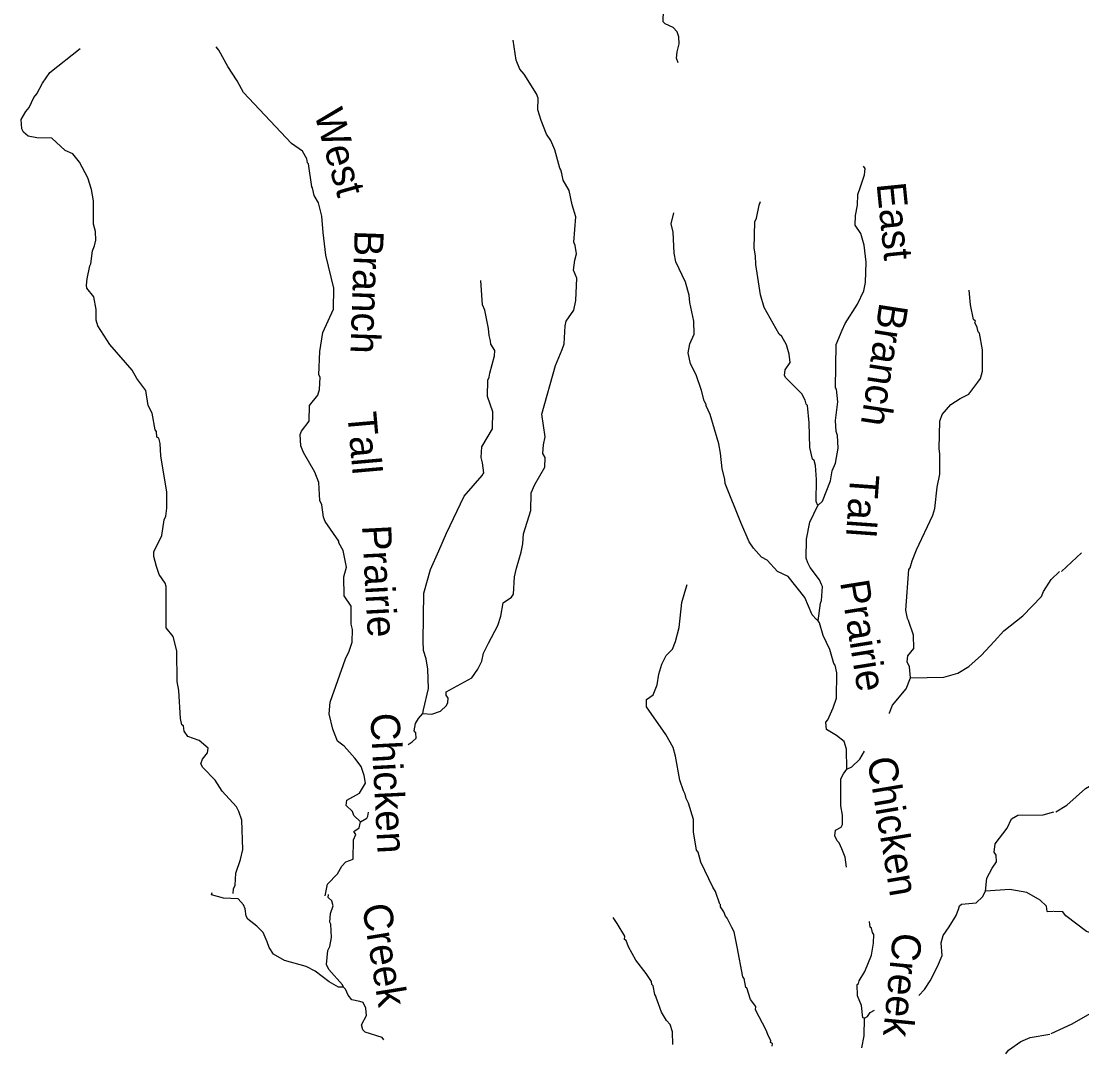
# Model space of a CAD drawing. Extents: x 994029 to 1327842, y 16347786 to 16530238.
# Drawn here: x 1170182 to 1188392, y 16350702 to 16368431 of the extents above; entities that cross this region are included whole.
import ezdxf

# ---------------------------------------------------------------- set-up
doc = ezdxf.new("R2010")
doc.units = 0
doc.layers.add('L3', color=7, linetype='Continuous')
doc.layers.add('L4', color=7, linetype='Continuous')

msp = doc.modelspace()

# ---------------------------------------------------------------- linework, layer by layer
at = {"layer": 'L3'}
for p, q in [((1188042.57, 16358981.4), (1188389.97, 16359305.12)), ((1187798.36, 16353144.43), (1187898.52, 16353150.53)), ((1187911.74, 16353148.49), (1188061.7, 16353145.38))]:
    msp.add_line(p, q, dxfattribs=at)
for points in [[(1181464.5, 16367714.89), (1181433.04, 16367798.95), (1181443.8, 16367907.09), (1181480.08, 16368039.63), (1181474.57, 16368164.8), (1181443.1, 16368248.85), (1181378.11, 16368325.33), (1181237.8, 16368386.81), (1181205.22, 16368420.9), (1181209.71, 16368620.83)], [(1176005.23, 16354683.68), (1175890.99, 16354794.57), (1175867.5, 16354861.79), (1175761.44, 16354964.19), (1175771.81, 16355055.66), (1175991.22, 16355175.77), (1176095.12, 16355348.5), (1176073.11, 16355482.36), (1176018.12, 16355633.62), (1175913, 16355777.68), (1175725.87, 16355981.91), (1175611.07, 16356067.84), (1175532.43, 16356277.98), (1175471.58, 16356537.75), (1175484.37, 16356737.52), (1175751.09, 16357481.76), (1175812.37, 16357613.74), (1175865.92, 16357770.9), (1175870.74, 16357987.53), (1175847.8, 16358079.73), (1175846.36, 16358388.2), (1175725.33, 16358565.92), (1175724.24, 16358891.05), (1175769.65, 16359056.73), (1175709.31, 16359341.48), (1175637.33, 16359476.46), (1175637.89, 16359501.46), (1175403.74, 16359840.14), (1175372.08, 16359915.86), (1175343.44, 16360124.88), (1175311.78, 16360200.6), (1175293.67, 16360509.43), (1175222.61, 16360686.08), (1175030.12, 16361023.78), (1174982.75, 16361141.56), (1174970.39, 16361333.52), (1174996.66, 16361391.3), (1175125.56, 16361563.44), (1175131.53, 16361830.04), (1175277.26, 16362010.17), (1175304.49, 16362109.61), (1175317.48, 16362317.68), (1175293.4, 16362359.91), (1175310.69, 16362759.61), (1175359.6, 16363083.63), (1175543.67, 16363487.93), (1175551.71, 16363846.17), (1175414.4, 16364416.06), (1175364.67, 16364800.6), (1175346, 16365084.43), (1175284.39, 16365310.87), (1175212.21, 16365437.51), (1175181.86, 16365571.57), (1175173.92, 16365588.4), (1175116.01, 16365981.49), (1175099.75, 16365998.51), (1175084.56, 16366065.54), (1175012.58, 16366200.51), (1174823.73, 16366329.78), (1174001.52, 16367206.72), (1173889.34, 16367409.28), (1173728.13, 16367654.62), (1173576, 16367933.1), (1173527.31, 16367992.55)], [(1177080.38, 16356543.43), (1177230.14, 16356531.75), (1177381.42, 16356586.7), (1177483.61, 16356684.45), (1177509.73, 16356733.89), (1177511.4, 16356808.86), (1177479.22, 16356859.58), (1177480.49, 16356917.91), (1177919.32, 16357158.17), (1178022.63, 16357305.87), (1178092.44, 16357446.03), (1178120.43, 16357578.77), (1178207.66, 16357751.86), (1178364.51, 16358056.76), (1178418.01, 16358213.95), (1178456.56, 16358446.46), (1178600.43, 16358543.28), (1178634.86, 16358592.52), (1178649.92, 16358892.26), (1178686.6, 16359041.48), (1178767.73, 16359314.74), (1178795.88, 16359455.82), (1178808.12, 16359630.59), (1178933.7, 16360027.86), (1178940.59, 16360336.14), (1179002.07, 16360476.46), (1179175.42, 16360772.66), (1179179.12, 16360939.29), (1179138.97, 16361006.88), (1179150.65, 16361156.65), (1179178.83, 16361297.72), (1179120.75, 16361682.44), (1179356.18, 16362519.05), (1179470.63, 16362791.57), (1179506.2, 16362890.82), (1179521.42, 16363198.89), (1179539.92, 16363281.83), (1179669.18, 16363470.64), (1179706.26, 16363636.52), (1179723.15, 16364019.56), (1179667.8, 16364154.18), (1179688.37, 16364328.75), (1179715.8, 16364436.53), (1179693.98, 16364578.72), (1179670.29, 16364637.58), (1179704.97, 16365070.25), (1179642.99, 16365280.04), (1179590.07, 16365522.95), (1179485.68, 16365700.31), (1179463.31, 16365817.5), (1179447.95, 16365876.2), (1179432.04, 16365909.89), (1179347.26, 16366220.23), (1179275.84, 16366380.17), (1179203.26, 16366490.17), (1179108.52, 16366725.68), (1179054.32, 16366910.3), (1179058.78, 16367110.23), (1179027.15, 16367185.95), (1178817.98, 16367524.04), (1178744.88, 16367609.05), (1178681.59, 16367760.49), (1178630.9, 16368103.38)], [(1173819, 16353457.26), (1173829, 16353532.06), (1173855.48, 16353598.14), (1173868.47, 16353806.24), (1173948.65, 16354037.84), (1173985.89, 16354212.05), (1173972.1, 16354712.48), (1173917.11, 16354863.76), (1173877.15, 16354939.68), (1173633.2, 16355211.86), (1173512.3, 16355397.95), (1173300.57, 16355619.41), (1173268.54, 16355678.46), (1173295.38, 16355761.24), (1173381.14, 16355867.68), (1173391.31, 16355950.81), (1173235.83, 16356079.32), (1173045.72, 16356150.26), (1172981.12, 16356243.4), (1172966.48, 16356335.39), (1172941.88, 16356352.62), (1172919.3, 16356461.51), (1172888.26, 16356937.3), (1172858.47, 16357096.35), (1172853.58, 16357621.59), (1172792.34, 16357864.7), (1172670.72, 16358017.45), (1172669.89, 16358725.99), (1172654.54, 16358784.69), (1172549.42, 16358928.75), (1172502.61, 16359071.5), (1172456.35, 16359239.25), (1172458.18, 16359322.55), (1172597.84, 16359602.83), (1172637.11, 16359868.69), (1172663.58, 16359934.79), (1172683.23, 16360067.7), (1172681.23, 16360351.17), (1172600.22, 16360828.1), (1172578.41, 16360970.3), (1172566.41, 16361178.96), (1172543.47, 16361271.15), (1172510.5, 16361288.54), (1172504.43, 16361388.71), (1172479.99, 16361414.26), (1172427.98, 16361698.84), (1172364.33, 16361833.62), (1172320.11, 16362093), (1172166.31, 16362296.52), (1172086.16, 16362440.03), (1171704.31, 16362881.99), (1171494.77, 16363203.45), (1171471.84, 16363295.64), (1171467.61, 16363479.1), (1171430.79, 16363696.66), (1171309.18, 16363849.42), (1171301.96, 16363899.62), (1171312.73, 16364007.72), (1171359.4, 16364231.74), (1171376.82, 16364264.67), (1171406.84, 16364489.08), (1171442.04, 16364571.63), (1171460.94, 16364671.24), (1171455.95, 16364821.41), (1171425.44, 16364947.1), (1171426.02, 16365347.2), (1171388.65, 16365539.75), (1171326.49, 16365741.19), (1171182.49, 16366011.14), (1171069.04, 16366155.41), (1170936.87, 16366208.36), (1170708.27, 16366421.88), (1170450, 16366427.65), (1170300.6, 16366456), (1170218.78, 16366524.5), (1170211, 16366549.7), (1170195.09, 16366583.39), (1170181.97, 16366742.05), (1170260.12, 16366882.02), (1170319.92, 16366947.37), (1170398.82, 16367120.63), (1170450.29, 16367186.18), (1170546.03, 16367367.41), (1170675.09, 16367547.9), (1171192.78, 16367961.42)], [(1183861.77, 16360117.63), (1183938.44, 16360190.96), (1184079.55, 16360537.87), (1184108.47, 16360712.28), (1184161.42, 16360844.47), (1184208.86, 16361101.79), (1184197.05, 16361318.79), (1184173.53, 16361385.98), (1184161.16, 16361577.97), (1184201.57, 16361893.82), (1184181.43, 16362111.01), (1184165.32, 16362136.37), (1184173.58, 16362878.05), (1184279.12, 16363125.75), (1184331.75, 16363241.27), (1184539.11, 16363570.05), (1184652.66, 16363800.89), (1184680.81, 16363941.97), (1184688.65, 16364291.9), (1184653.51, 16364584.42), (1184599.67, 16364785.68), (1184502.86, 16364929.54), (1184506.6, 16365096.17), (1184543.84, 16365270.39), (1184547.94, 16365453.65), (1184592.54, 16365586.04), (1184663.87, 16365792.83), (1184674.63, 16365900.93), (1184642.21, 16365943.35)], [(1183861.77, 16360117.63), (1183829.95, 16360185.05), (1183838.34, 16360559.95), (1183818.75, 16360802.11), (1183795.62, 16360885.97), (1183771.18, 16360911.53), (1183725.68, 16361112.62), (1183710.2, 16361538.08), (1183683.39, 16361830.4), (1183658.95, 16361855.96), (1183643.76, 16361922.99), (1183587.88, 16362032.6), (1183310.6, 16362305.53), (1183286.51, 16362347.77), (1183297.08, 16362447.54), (1183383.2, 16362570.63), (1183369.71, 16362712.66), (1183323.26, 16362872.08), (1183243.1, 16363015.55), (1183194.06, 16363058.33), (1182937.53, 16363514.2), (1182875.72, 16363732.29), (1182795.64, 16364250.89), (1182790.69, 16364401.06), (1182768.67, 16364534.91), (1182778.71, 16364984.79), (1182805.22, 16365050.9), (1182851.9, 16365274.92), (1182878.17, 16365332.66)], [(1183867.39, 16358133.66), (1183834.65, 16358159.41), (1183761.32, 16358236.05), (1183634.76, 16358538.98), (1183351.01, 16358895.41), (1183169.58, 16358982.85), (1182990.58, 16359178.55), (1182891.73, 16359230.78), (1182753.45, 16359383.9), (1182680.92, 16359493.9), (1182538.23, 16359822.18), (1182269.86, 16360495.03), (1182263.2, 16360570.19), (1182217.14, 16360746.28), (1182189.78, 16361013.6), (1182159.99, 16361172.65), (1182012.91, 16361676.07), (1181941.26, 16361827.71), (1181941.82, 16361852.71), (1181909.79, 16361911.77), (1181863.73, 16362087.85), (1181769.74, 16362356.68), (1181674.04, 16362550.56), (1181636.51, 16362734.78), (1181665.02, 16362892.52), (1181735.39, 16363057.64), (1181732.11, 16363282.77), (1181664.19, 16363601.05), (1181650.34, 16363726.38), (1181588.73, 16363952.83), (1181421.41, 16364298.3), (1181391.46, 16364449.02), (1181374.46, 16364807.82), (1181344.31, 16364950.2), (1181390.24, 16365140.9)], [(1177080.38, 16356543.43), (1177090.19, 16356609.9), (1177173.39, 16356974.8), (1177164.16, 16357308.43), (1177134.77, 16357484.12), (1177087.95, 16357626.87), (1177083.32, 16357793.7), (1177093.26, 16358610.34), (1177210.71, 16359016.15), (1177351.28, 16359338.1), (1177483.13, 16359643.55), (1177789.05, 16360278.52), (1178096.98, 16360630.07), (1178123.09, 16360679.51), (1178101.83, 16360846.67), (1178078.9, 16360938.9), (1178091.33, 16361122), (1178273.35, 16361434.66), (1178279.88, 16361726.28), (1178185.68, 16361986.77), (1178192.01, 16362270.04), (1178218.13, 16362319.48), (1178227.94, 16362385.92), (1178309.63, 16362684.18), (1178311.69, 16362775.81), (1178247.45, 16362885.63), (1178240.43, 16362944.13), (1178217.5, 16363036.32), (1178203.46, 16363153.35), (1178143.87, 16363471.43), (1178104.27, 16363564.01), (1178071.93, 16363981.5)], [(1185454.22, 16357156.26), (1185433.51, 16357348.42), (1185393.72, 16357432.67), (1185404.28, 16357532.48), (1185507.23, 16357663.51), (1185503.95, 16357888.64), (1185417.89, 16358140.65), (1185401.98, 16358174.34), (1185371.84, 16358316.73), (1185420.81, 16359015.82), (1185446.53, 16359048.56), (1185482.48, 16359164.47), (1185553.41, 16359354.6), (1185833.42, 16359948.5), (1185869.34, 16360064.38), (1185910.87, 16360430.2), (1185957.56, 16360654.21), (1185956.87, 16360995.99), (1185942.43, 16361096.35), (1185952.89, 16361562.91), (1185997.15, 16361678.6), (1186142.69, 16361850.38), (1186303.4, 16361955.17), (1186455.04, 16362026.8), (1186609.66, 16362231.72), (1186652.8, 16362297.44), (1186688.92, 16362421.65), (1186688.78, 16362788.41), (1186636.81, 16363072.99), (1186612.37, 16363098.55), (1186597.38, 16363173.88), (1186557.58, 16363258.14), (1186566.47, 16363282.94), (1186533.74, 16363308.7), (1186480.98, 16363559.94), (1186456.16, 16363815.17)], [(1183867.39, 16358133.66), (1183907.61, 16358441.17), (1183925.23, 16358482.45), (1183938.94, 16358723.89), (1183923.03, 16358757.59), (1183891.57, 16358841.64), (1183729.63, 16359053.65), (1183689.64, 16359129.57), (1183658.18, 16359213.62), (1183665.46, 16359538.56), (1183721.95, 16359829.02), (1183861.77, 16360117.63)], [(1185454.22, 16357156.26), (1186021.3, 16357168.57), (1186264.56, 16357238.15), (1186450.44, 16357350.68), (1186671.53, 16357545.8), (1186885.2, 16357782.74), (1187055.93, 16357962.3), (1187378.49, 16358221.82), (1187702.69, 16358556.3), (1187737.89, 16358638.88), (1187867.51, 16358844.36), (1188012.29, 16358982.81)], [(1182174.94, 16353270.28), (1182104.83, 16353488.55), (1182056.5, 16353564.66), (1181849.42, 16353994.4), (1181803.16, 16354162.15), (1181778.88, 16354196.04), (1181727.66, 16354513.92), (1181723.99, 16354722.42), (1181638.69, 16355007.73), (1181598.69, 16355083.65), (1181583.73, 16355159.01), (1181551.72, 16355218.06), (1181489.15, 16355402.84), (1181414.97, 16355812.94), (1181376.68, 16355963.83), (1181248.25, 16356183.42), (1180917.09, 16356657.64), (1180919.91, 16356782.6), (1181030.07, 16356863.48), (1181100.6, 16357036.93), (1181129.7, 16357219.68), (1181183.61, 16357393.53), (1181253.62, 16357542), (1181364.33, 16357647.87), (1181417.29, 16357780.05), (1181481.03, 16358020.37), (1181524.04, 16358452.85), (1181577.94, 16358626.67), (1181614.26, 16358759.23)], [(1184360.6, 16355588.63), (1184351.57, 16355930.6), (1184312.89, 16356064.85), (1184181.83, 16356167.81), (1184009.13, 16356271.68), (1183995.25, 16356397.04), (1184029.5, 16356437.95), (1184125.83, 16356644.18), (1184179.53, 16356809.67), (1184189.24, 16357242.91), (1184158.89, 16357376.97), (1184134.45, 16357402.52), (1184064.86, 16357645.8), (1183953.45, 16357881.69), (1183891.67, 16358099.77), (1183867.39, 16358133.66)], [(1185088.03, 16356545.34), (1185090.72, 16356555.89), (1185143.7, 16356688.08), (1185374.95, 16356966.29), (1185454.22, 16357156.26)], [(1176828.86, 16356011.66), (1176894.43, 16356055.8), (1176962.57, 16356120.95), (1176956.3, 16356212.78), (1176932.02, 16356246.67), (1176951.51, 16356371.25), (1177003.54, 16356461.8), (1177080.38, 16356543.43)], [(1184360.6, 16355588.63), (1184444.85, 16355628.43), (1184581.13, 16355758.74), (1184663.49, 16355895.73)], [(1184355.04, 16353906.96), (1184326.85, 16354080.68), (1184271.7, 16354223.59), (1184223.97, 16354324.71), (1184191.39, 16354358.77), (1184151.6, 16354443.02), (1184162.16, 16354542.82), (1184263.27, 16354590.56), (1184281.05, 16354640.16), (1184284.59, 16354798.47), (1184254.81, 16354957.53), (1184256.9, 16355424.26), (1184300.43, 16355506.64), (1184360.6, 16355588.63)], [(1187948.37, 16354857.43), (1188134.06, 16354970.25), (1188456.71, 16355255.26), (1188566.43, 16355319.66), (1188626.19, 16355396.01)], [(1175401.69, 16353413.52), (1175439.47, 16353612.7), (1175610.21, 16353792.26), (1175688.16, 16353923.89), (1175756.5, 16353997.38), (1175882.57, 16354044.56), (1175890.01, 16354377.84), (1175925.38, 16354468.75), (1175893.19, 16354519.47), (1175986.34, 16354584.07), (1176005.23, 16354683.68)], [(1176005.23, 16354683.68), (1176115.01, 16354747.88), (1176132.43, 16354780.85), (1176146.87, 16354851.37)], [(1186739.24, 16353493.21), (1186760.95, 16353717.79), (1186856.49, 16353890.69), (1186925.58, 16353997.51), (1186919.84, 16354114.34), (1186887.66, 16354165.06), (1186907.47, 16354306.33), (1187113.56, 16354576.78), (1187183.77, 16354733.61), (1187293.54, 16354797.81), (1187727.12, 16354804.8), (1187911.73, 16354859)], [(1175715.67, 16351846.16), (1175632.37, 16351848.03), (1175467.6, 16351935.07), (1175230.08, 16352123.75), (1175073.45, 16352202.26), (1174700.64, 16352302.26), (1174511.43, 16352414.86), (1174438.86, 16352524.84), (1174407.76, 16352625.56), (1174336.34, 16352785.53), (1174230.44, 16352896.26), (1174074.76, 16353016.44), (1174042.55, 16353067.16), (1174028.68, 16353192.49), (1173996.85, 16353259.88), (1173907.41, 16353361.92), (1173657.69, 16353375.83), (1173450.54, 16353430.46), (1173459.79, 16353471.93)], [(1175715.67, 16351846.16), (1175699.95, 16351888.19), (1175464.09, 16352151.87), (1175424.29, 16352236.09), (1175446.34, 16352477.33), (1175481.18, 16352543.24), (1175509.69, 16352700.98), (1175498.04, 16352926.28), (1175482.13, 16352960), (1175493.81, 16353109.78), (1175538.42, 16353242.13), (1175515.29, 16353326.02), (1175449.97, 16353385.83), (1175459.39, 16353435.64)], [(1186273.77, 16353178.54), (1186291.94, 16353244.82), (1186325.8, 16353269.07), (1186576.49, 16353296.82), (1186687.04, 16353394.36), (1186739.24, 16353493.21)], [(1187798.36, 16353144.43), (1187783.72, 16353236.45), (1187677.65, 16353338.85), (1187447.18, 16353469.03), (1187156.74, 16353525.56), (1186739.24, 16353493.21)], [(1183078.03, 16350836.1), (1183079.05, 16350881.54), (1183046.11, 16350898.93), (1183055.01, 16350923.74), (1182999.1, 16351033.35), (1182975.77, 16351108.92), (1182791.79, 16351454.78), (1182793.1, 16351513.08), (1182704.06, 16351631.78), (1182641.85, 16351833.19), (1182625.39, 16351841.92), (1182595.4, 16351992.61), (1182571.15, 16352026.5), (1182474.21, 16352537.14), (1182421.65, 16352796.72), (1182381.66, 16352872.6), (1182301.9, 16353032.78), (1182277.65, 16353066.67), (1182245.99, 16353142.39), (1182189.54, 16353227), (1182190.46, 16353268.67)], [(1181369.31, 16350861.2), (1181366.42, 16351078.17), (1181327.54, 16351204.05), (1181262.38, 16351272.21), (1181173.9, 16351415.87), (1181103.56, 16351625.85), (1181087.49, 16351651.21), (1181080.07, 16351693.04), (1181063.96, 16351718.4), (1181033.98, 16351869.12), (1181009.57, 16351894.68), (1181002.35, 16351944.84), (1180913.67, 16352080.18), (1180735.43, 16352309.21), (1180607.15, 16352537.13), (1180567.91, 16352646.39), (1180543.27, 16352663.62), (1180544.58, 16352721.92), (1180416.11, 16352941.5), (1180343.37, 16353043.18)], [(1185593.58, 16351701.88), (1185691.94, 16351806.78), (1185786.92, 16351954.71), (1185917.45, 16352201.87), (1185996.72, 16352391.79), (1185976.57, 16352608.99), (1186012.66, 16352733.2), (1186116, 16352880.93), (1186237.1, 16353078.28), (1186272.81, 16353185.82)], [(1189215.07, 16352896.35), (1189171.14, 16352788.9), (1189061.3, 16352716.17), (1188961.31, 16352718.23), (1188587.11, 16352759.38), (1188471.33, 16352803.44), (1188118.46, 16353069.2), (1188061.7, 16353145.38)], [(1184664.03, 16351312.95), (1184630.89, 16351322), (1184610.55, 16351530.86), (1184539.29, 16351699.14), (1184535.22, 16351890.97), (1184560.58, 16351907.08), (1184570.03, 16351956.88), (1184665.21, 16352113.11), (1184779.84, 16352393.96), (1184817.83, 16352601.51), (1184821.17, 16352751.47), (1184796.93, 16352785.33), (1184781.93, 16352860.69), (1184757.29, 16352877.92), (1184746.75, 16352973.14)], [(1176405.88, 16350942.9), (1176379.84, 16350981.12), (1176090.09, 16351070.92), (1176049.38, 16351113.51), (1176026.25, 16351197.4), (1176113.28, 16351362.16), (1176099.41, 16351487.49), (1176051.48, 16351580.27), (1175993.51, 16351598.22), (1175860.77, 16351626.2), (1175796, 16351710.98), (1175748.23, 16351812.11), (1175715.67, 16351846.16)], [(1184664.03, 16351312.95), (1184714.75, 16351345.13), (1184757.89, 16351410.88), (1184833.5, 16351449.05)], [(1187868.12, 16351048.94), (1188229.98, 16351216.46), (1188618.05, 16351441.75), (1188911.59, 16351527.35), (1189062.23, 16351557.56)], [(1184616.18, 16350806.81), (1184657.34, 16351013.02), (1184664.03, 16351312.95)], [(1187086.7, 16350702.48), (1187135.7, 16350765.97), (1187347.3, 16350911.27), (1187507.27, 16350982.73), (1187842.01, 16351041.92)]]:
    msp.add_lwpolyline(points, dxfattribs=at)

# ---------------------------------------------------------------- texts
at = {"layer": 'L4'}
for s, height, rotation, p in [('West', 500.002, 285.704667, (1175208.47, 16366849.94)), ('East', 500.004, 275.78095, (1184867.57, 16365639.99)), ('Branch', 500.004, 267.974361, (1175908.43, 16364847.88)), ('Branch', 500.004, 261.175767, (1184921.33, 16363614.45)), ('Tall', 500.004, 275.053783, (1175779.72, 16361702.47)), ('Tall', 500.004, 265.947436, (1184419.56, 16360665.75)), ('Prairie', 500.004, 273.011767, (1176032.8, 16359769.51)), ('Prairie', 500.003, 279.115397, (1184240.35, 16358801.53)), ('Chicken', 500.004, 273.011767, (1176176.17, 16356542.96)), ('Chicken', 500.003, 279.519636, (1184706.27, 16355763.21)), ('Creek', 500.003, 279.243706, (1176032.8, 16353244.73)), ('Creek', 500.004, 264.360806, (1185154.29, 16352796.61))]:
    msp.add_text(s, height=height, rotation=rotation, dxfattribs=at).set_placement(p)

doc.saveas('drawing.dxf')
